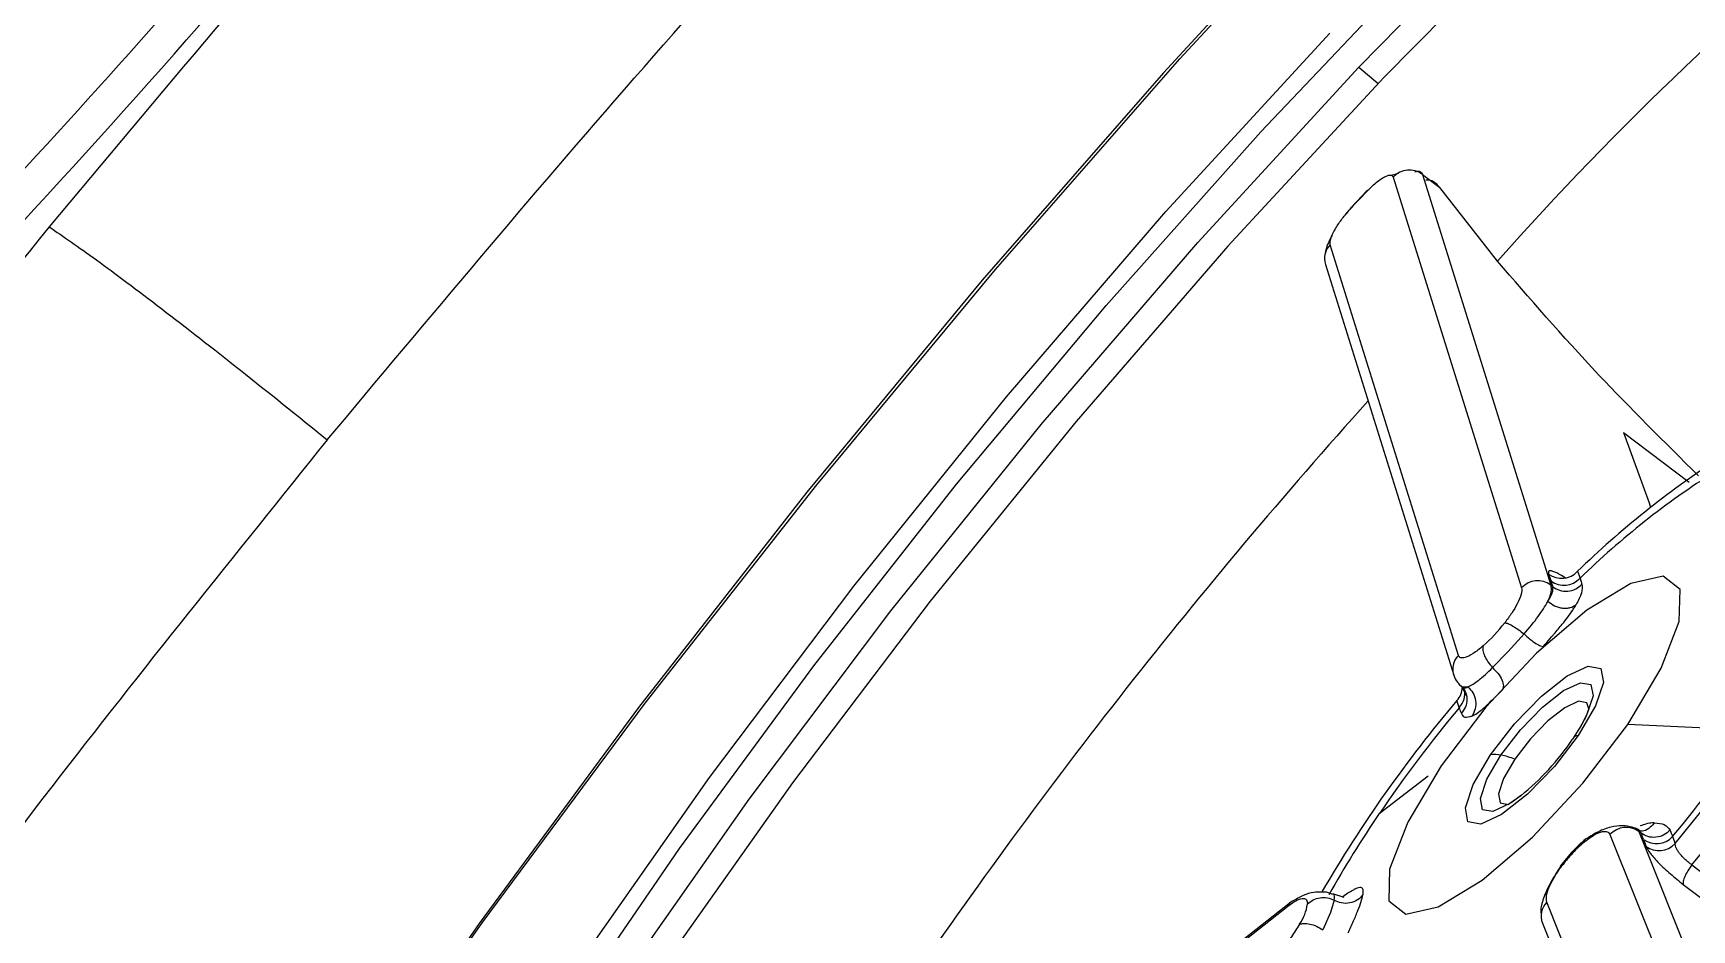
# Model space of a CAD drawing. Extents: x 400 to 501, y 484 to 634.
# Drawn here: x 487.318 to 488.239, y 522.253 to 522.75 of the extents above; entities that cross this region are included whole.
import ezdxf

# ---------------------------------------------------------------- set-up
doc = ezdxf.new("R2010")
doc.units = 0
doc.header["$MEASUREMENT"] = 0
doc.layers.add('DIM', color=3, linetype='Continuous')
doc.layers.add('GEOMETRY', color=3, linetype='Continuous', lineweight=25)

# ---------------------------------------------------------------- blocks, each defined once
blk = doc.blocks.new('2026 GRANDEE')
at = {"layer": 'GEOMETRY', "ltscale": 16}
for p, q in [((37.62985, -74.10894), (37.64048, -74.11799)), ((37.65161, -74.16802), (37.64787, -74.16916)), ((37.64892, -74.16995), (37.72016, -74.39792)), ((37.66508, -74.16848), (37.73632, -74.39645)), ((37.66508, -74.16848), (37.67466, -74.17579)), ((37.63402, -74.17785), (37.62603, -74.1864)), ((37.63524, -74.17698), (37.6338, -74.17808)), ((37.70681, -74.21666), (37.67466, -74.17579)), ((37.68505, -74.43547), (37.61381, -74.2075)), ((37.61119, -74.21845), (37.68243, -74.44642)), ((37.77675, -74.31175), (37.81315, -74.33925)), ((37.77675, -74.31175), (37.79094, -74.35087)), ((37.79094, -74.35087), (37.79169, -74.35342)), ((37.7351, -74.39035), (37.7365, -74.3942)), ((37.75123, -74.38879), (37.75262, -74.39264)), ((37.73755, -74.39739), (37.73632, -74.39645)), ((37.72152, -74.42355), (37.71273, -74.43331)), ((37.71273, -74.43331), (37.70404, -74.44225)), ((37.6874, -74.45348), (37.68961, -74.45805)), ((37.68557, -74.46434), (37.6842, -74.46047)), ((37.75319, -74.47441), (37.74844, -74.48196)), ((37.84845, -74.47714), (37.77907, -74.47377)), ((37.64114, -74.52325), (37.6683, -74.50234)), ((37.76924, -74.53488), (37.8706, -74.78848)), ((37.78636, -74.53297), (37.78465, -74.53201)), ((37.78534, -74.53323), (37.88669, -74.78683)), ((37.78657, -74.53417), (37.78534, -74.53323)), ((37.78789, -74.5376), (37.78926, -74.54147)), ((37.80402, -74.53605), (37.80539, -74.53992)), ((37.8147, -74.55169), (37.83591, -74.56788)), ((37.6217, -74.56976), (37.61531, -74.56787)), ((37.80993, -74.56256), (37.83073, -74.57839)), ((37.10183, -74.95945), (37.59026, -74.57469)), ((37.59177, -74.5726), (37.10334, -74.95736)), ((37.61609, -74.57137), (37.61406, -74.57823)), ((37.83549, -74.82603), (37.73414, -74.57243)), ((37.61406, -74.57823), (37.60973, -74.58776)), ((37.73175, -74.58405), (37.83311, -74.83765))]:
    blk.add_line(p, q, dxfattribs=at)
at = {"layer": 'GEOMETRY', "ltscale": 16, "flags": 128}
for points in [[(36.91885, -75.33869), (36.91176, -75.29174), (36.91425, -75.23534), (36.92628, -75.17016), (36.94772, -75.09697), (36.97831, -75.01661), (37.01769, -74.93004), (37.06541, -74.83826), (37.1209, -74.74235), (37.18351, -74.64345), (37.25251, -74.5427), (37.3271, -74.44129), (37.40638, -74.3404), (37.48944, -74.24123), (37.57531, -74.14493), (37.66297, -74.05263), (37.75139, -73.96541), (37.83955, -73.8843)], [(37.62985, -74.10894), (37.72072, -74.0164), (37.81182, -73.92988), (37.90201, -73.85048), (37.99013, -73.77917), (38.0751, -73.71687), (38.15584, -73.66436), (38.23133, -73.62229), (38.30063, -73.59119), (38.36286, -73.57147), (38.41724, -73.56336), (38.46309, -73.56696), (38.49984, -73.58224), (38.50945, -73.58944)], [(38.24735, -73.63848), (38.22298, -73.65005), (38.15059, -73.68968), (38.07305, -73.73946), (37.99133, -73.79876), (37.90645, -73.86683), (37.81948, -73.94283), (37.73152, -74.02578), (37.64367, -74.11465), (37.55703, -74.20833), (37.4727, -74.30562), (37.39174, -74.40532), (37.31517, -74.50617), (37.24394, -74.60689)], [(36.64277, -75.58925), (36.65014, -75.54317), (36.67011, -75.46006), (36.69963, -75.36908), (36.73844, -75.27101), (36.78622, -75.16668), (36.84255, -75.05699), (36.90696, -74.94287), (36.9789, -74.82529), (37.05774, -74.70527), (37.14283, -74.58381), (37.23343, -74.46197), (37.32878, -74.34077), (37.42804, -74.22125), (37.5304, -74.10444), (37.63495, -73.99132)], [(37.62409, -74.00064), (37.52121, -74.11204), (37.42059, -74.22715), (37.32315, -74.34495), (37.22977, -74.46435), (37.14129, -74.58428), (37.05852, -74.70366), (36.9822, -74.8214), (36.91303, -74.93644), (36.85164, -75.04773), (36.79857, -75.15426), (36.75431, -75.25508), (36.71927, -75.34926), (36.69375, -75.43596), (36.67799, -75.51439), (36.67213, -75.58385), (36.67536, -75.63805)], [(36.89904, -75.25458), (36.901, -75.23646), (36.9145, -75.16736), (36.93819, -75.08965), (36.97176, -75.00432), (37.01479, -74.91242), (37.06675, -74.81512), (37.12698, -74.71365), (37.19472, -74.60927), (37.26913, -74.5033), (37.34925, -74.39707), (37.4341, -74.29192), (37.52259, -74.18918), (37.61363, -74.09012)], [(36.93323, -75.3432), (36.9261, -75.29464), (36.92919, -75.23602), (36.94247, -75.16808), (36.96575, -75.09168), (36.99876, -75.00778), (37.04107, -74.91743), (37.09216, -74.82176), (37.15138, -74.72199), (37.21798, -74.61937), (37.29113, -74.51518), (37.36991, -74.41073), (37.45334, -74.30735), (37.54034, -74.20633), (37.62985, -74.10894)], [(37.77907, -74.47377), (37.79765, -74.44259), (37.80774, -74.41656), (37.80813, -74.39882), (37.79876, -74.39151), (37.78077, -74.39551), (37.75633, -74.41034), (37.72839, -74.43421), (37.70031, -74.46424), (37.67549, -74.49681)], [(37.70292, -74.49071), (37.71619, -74.47352), (37.73116, -74.45812), (37.74553, -74.44686), (37.75713, -74.44145), (37.76418, -74.44271), (37.76562, -74.45046), (37.76121, -74.4635), (37.75164, -74.47987)], [(37.70869, -74.4908), (37.71952, -74.47678), (37.73173, -74.46422), (37.74346, -74.45503), (37.75292, -74.45062), (37.75867, -74.45165), (37.75984, -74.45797), (37.75625, -74.46861), (37.75319, -74.47441)], [(37.75741, -74.46509), (37.75634, -74.46177), (37.75175, -74.46095), (37.74418, -74.46448), (37.73481, -74.47182), (37.72505, -74.48186), (37.71639, -74.49308)], [(37.67549, -74.49681), (37.65691, -74.52799), (37.64682, -74.55402), (37.64643, -74.57176), (37.6558, -74.57907), (37.67379, -74.57507), (37.69822, -74.56024), (37.72617, -74.53637), (37.75425, -74.50634), (37.77907, -74.47377)], [(37.75164, -74.47987), (37.73837, -74.49706), (37.7234, -74.51246), (37.70903, -74.52372), (37.69743, -74.52913), (37.69038, -74.52787), (37.68894, -74.52012), (37.69335, -74.50707), (37.70292, -74.49071)], [(37.71976, -74.51335), (37.71367, -74.51773), (37.70421, -74.52215), (37.69846, -74.52112), (37.69729, -74.5148), (37.70088, -74.50415), (37.70869, -74.4908)], [(37.71639, -74.49308), (37.71015, -74.50375), (37.70728, -74.51226), (37.70821, -74.51731), (37.71281, -74.51813), (37.71333, -74.51801)]]:
    blk.add_lwpolyline(points, dxfattribs=at)
at = {"layer": 'GEOMETRY', "ltscale": 16}
for centre, radius, start, end in [((39.03687, -75.39666), 1.77805, 119.05865, 138.42118), ((37.65782, -74.17823), 0.01215, 53.3222, 137.08572), ((37.62186, -74.21522), 0.01115, 136.21364, 196.86251), ((39.99065, -76.41238), 3.168, 138.0403, 145.59524), ((38.11088, -74.7592), 0.51629, 123.10412, 134.15548), ((38.07212, -74.72039), 0.45772, 122.33178, 134.26929), ((35.17086, -72.30535), 3.70539, 309.71239, 325.83814), ((37.74229, -74.38053), 0.01217, 233.81985, 317.25555), ((37.74368, -74.38437), 0.01217, 233.81983, 317.25559), ((37.72906, -74.4062), 0.01215, 53.32201, 137.08569), ((37.63797, -74.36126), 0.09194, 311.42012, 322.38742), ((37.69293, -74.44313), 0.01099, 135.83391, 225.94045), ((37.67596, -74.45265), 0.01137, 316.48437, 357.52815), ((37.67747, -74.4566), 0.01121, 316.27992, 10.75609), ((38.25325, -74.9415), 0.74512, 139.79157, 149.80232), ((38.29211, -74.96806), 0.78842, 140.29061, 145.65464), ((37.62756, -74.4003), 0.14588, 309.19884, 325.95888), ((37.75235, -74.48445), 0.00464, 98.79731, 147.50748), ((37.19749, -74.03233), 0.78842, 320.29061, 325.65464), ((37.16762, -74.007), 0.83112, 320.118, 325.65014), ((37.14718, -73.98975), 0.87256, 319.9079, 325.64469), ((37.70556, -74.50571), 0.01523, 78.12487, 99.97539), ((37.70104, -74.53089), 0.04081, 67.90851, 79.19607), ((38.13682, -74.86239), 0.60059, 145.62026, 150.68495), ((37.77822, -74.54314), 0.0122, 54.33673, 137.37561), ((37.79508, -74.52777), 0.01218, 233.8118, 317.19145), ((37.79646, -74.53164), 0.01218, 233.81191, 317.19143), ((37.59465, -74.57627), 0.00466, 111.80584, 160.15741), ((37.57404, -74.56935), 0.02751, 326.07326, 351.45405), ((37.74206, -74.58011), 0.01103, 135.88694, 200.93659)]:
    blk.add_arc(centre, radius, start, end, dxfattribs=at)
for points, knots in [([(35.09388, -72.45959), (35.02521, -72.5491), (34.88746, -72.72864), (34.70464, -73.0093), (34.54233, -73.29432), (34.40494, -73.5808), (34.295, -73.864), (34.22231, -74.11569), (34.1803, -74.33446), (34.16207, -74.52153), (34.16423, -74.69585), (34.18719, -74.85494), (34.23097, -74.99647), (34.29509, -75.11842), (34.37864, -75.21919), (34.48032, -75.29768), (34.59852, -75.35324), (34.73146, -75.38574), (34.87725, -75.39541), (35.05109, -75.38143), (35.25542, -75.33551), (35.49081, -75.24932), (35.73453, -75.12961), (35.98291, -74.97906), (36.23237, -74.8005), (36.47954, -74.597), (36.72059, -74.3715), (36.95356, -74.1284), (37.09758, -73.95461), (37.16957, -73.86773)], [0, 0, 0, 0, 0.039976, 0.080194, 0.120778, 0.161837, 0.203459, 0.245687, 0.277764, 0.310154, 0.342809, 0.375668, 0.408648, 0.441649, 0.474575, 0.507349, 0.539902, 0.572177, 0.604146, 0.635798, 0.677505, 0.718718, 0.759522, 0.799996, 0.84022, 0.880272, 0.920221, 0.960117, 1, 1, 1, 1]), ([(38.25547, -75.02437), (38.31495, -74.95136), (38.43302, -74.80646), (38.59742, -74.5881), (38.74873, -74.37497), (38.89971, -74.14751), (39.04461, -73.91044), (39.17652, -73.67002), (39.28224, -73.45001), (39.36235, -73.25099), (39.41715, -73.0733), (39.44654, -72.91734), (39.44993, -72.7838), (39.42626, -72.67397), (39.37418, -72.58982), (39.29226, -72.53402), (39.17941, -72.50976), (39.04773, -72.51946), (38.90615, -72.55551), (38.7623, -72.61003), (38.60396, -72.68682), (38.43305, -72.78562), (38.25184, -72.90561), (38.06279, -73.04553), (37.86842, -73.20372), (37.67125, -73.37827), (37.47364, -73.56705), (37.2781, -73.76799), (37.08607, -73.97836), (36.96362, -74.1245), (36.9024, -74.19756)], [0, 0, 0, 0, 0.033337, 0.066162, 0.098289, 0.129643, 0.170262, 0.209688, 0.24818, 0.286014, 0.323473, 0.360856, 0.398479, 0.436623, 0.475538, 0.515442, 0.556459, 0.598598, 0.630887, 0.663669, 0.696849, 0.730315, 0.763964, 0.797711, 0.831492, 0.86526, 0.898993, 0.932687, 0.96635, 1, 1, 1, 1]), ([(37.0569, -74.31581), (37.1133, -74.24845), (37.22622, -74.11358), (37.3838, -73.941), (37.52383, -73.79553), (37.64516, -73.67544), (37.75585, -73.57113), (37.85594, -73.48093), (37.94585, -73.40303), (38.03704, -73.3273), (38.11949, -73.26188), (38.1937, -73.20544), (38.26027, -73.15668), (38.32897, -73.10843), (38.39951, -73.06116), (38.47176, -73.01527), (38.54874, -72.9693), (38.62646, -72.92632), (38.70331, -72.88754), (38.77753, -72.85379), (38.84898, -72.82531), (38.91562, -72.80285), (38.97397, -72.78687), (39.04796, -72.77133), (39.13097, -72.76352), (39.21719, -72.77232), (39.28643, -72.79779), (39.33168, -72.83214), (39.35937, -72.86721), (39.3718, -72.88594), (39.37644, -72.89711), (39.37652, -72.89729)], [0, 0, 0, 0, 0.0606152, 0.1213556, 0.161925, 0.2025431, 0.2432072, 0.2727221, 0.3028876, 0.3337022, 0.3651642, 0.3873423, 0.4106045, 0.4349495, 0.4603758, 0.4868818, 0.5146445, 0.5473364, 0.5773206, 0.6072906, 0.6402553, 0.6708473, 0.6990705, 0.724928, 0.7840999, 0.8385274, 0.8938071, 0.9476217, 0.9734349, 0.9995594, 1, 1, 1, 1]), ([(39.33438, -73.67544), (39.09434, -73.98897), (38.61399, -74.61638), (37.8515, -75.526), (37.05848, -76.41081), (36.23285, -77.26654), (35.37707, -78.09213), (34.49221, -78.88512), (33.58253, -79.64758), (32.95509, -80.12791), (32.64153, -80.36794)], [0, 0, 0, 0, 0.124824, 0.249783, 0.374855, 0.499996, 0.625137, 0.750211, 0.875173, 1, 1, 1, 1]), ([(40.14972, -73.70901), (40.01275, -73.84193), (39.73443, -74.11201), (39.32574, -74.50955), (38.93363, -74.89114), (38.57287, -75.24237), (38.24336, -75.56322), (37.96324, -75.83588), (37.72849, -76.06427), (37.53515, -76.25228), (37.36101, -76.42151), (37.20524, -76.57283), (37.05758, -76.7162), (36.88867, -76.88014), (36.68246, -77.0802), (36.43229, -77.32275), (36.15065, -77.59564), (35.83749, -77.89882), (35.49276, -78.23226), (35.12444, -78.58816), (34.73372, -78.96549), (34.32187, -79.36323), (33.88208, -79.78813), (33.42907, -80.22587), (33.12305, -80.52238), (32.97275, -80.66801)], [0, 0, 0, 0, 0.057285, 0.116397, 0.171134, 0.221513, 0.267531, 0.309184, 0.338855, 0.365836, 0.39013, 0.411737, 0.431012, 0.451894, 0.482374, 0.517226, 0.556449, 0.600044, 0.64801, 0.700352, 0.753718, 0.810985, 0.872139, 0.937203, 1, 1, 1, 1]), ([(36.62326, -77.25879), (37.05222, -76.8403), (37.7117, -76.19693), (38.88801, -75.02476), (39.63765, -74.27338), (40.1598, -73.75003)], [0, 0, 0, 0, 0.360925, 0.55487, 1, 1, 1, 1]), ([(37.15207, -73.85898), (37.08992, -73.93428), (36.96996, -74.07962), (36.78482, -74.2773), (36.60854, -74.44998), (36.44284, -74.59813), (36.28982, -74.72359), (36.13172, -74.8426), (35.97539, -74.94875), (35.82833, -75.03721), (35.71519, -75.09802), (35.63509, -75.13706), (35.57822, -75.1628), (35.53054, -75.18316), (35.47669, -75.20465), (35.41258, -75.22791), (35.33577, -75.25234), (35.24454, -75.27607), (35.13805, -75.29486), (35.0196, -75.30353), (34.94586, -75.29328), (34.90614, -75.28776)], [0, 0, 0, 0, 0.083009, 0.160223, 0.231711, 0.297524, 0.357699, 0.412262, 0.483583, 0.542262, 0.588212, 0.621337, 0.641665, 0.660156, 0.684064, 0.714381, 0.749323, 0.79525, 0.852245, 0.920436, 1, 1, 1, 1]), ([(37.63346, -74.17866), (37.63549, -74.17665), (37.63955, -74.17262), (37.64452, -74.16937), (37.64778, -74.16847), (37.64854, -74.16946), (37.64892, -74.16995)], [0, 0, 0, 0, 0.278691, 0.558021, 0.778955, 1, 1, 1, 1]), ([(37.66089, -74.16714), (37.66137, -74.16696), (37.66381, -74.16602), (37.66451, -74.16738), (37.66508, -74.16848)], [0, 0, 0, 0, 0.193122, 1, 1, 1, 1]), ([(37.66698, -74.17152), (37.66751, -74.17149), (37.67091, -74.17131), (37.67294, -74.17374), (37.67466, -74.17579)], [0, 0, 0, 0, 0.155372, 1, 1, 1, 1]), ([(37.62561, -74.18706), (37.62707, -74.18549), (37.62969, -74.18269), (37.63231, -74.17989), (37.63346, -74.17866)], [0, 0, 0, 0, 0.560002, 1, 1, 1, 1]), ([(37.61381, -74.2075), (37.61381, -74.20637), (37.6138, -74.2041), (37.61681, -74.19831), (37.62095, -74.19234), (37.62405, -74.18882), (37.62561, -74.18706)], [0, 0, 0, 0, 0.278443, 0.557745, 0.778799, 1, 1, 1, 1]), ([(37.62625, -74.18616), (37.62511, -74.18746), (37.6238, -74.18894), (37.62261, -74.19056), (37.62246, -74.19076)], [0, 0, 0, 0, 0.87722, 1, 1, 1, 1]), ([(36.9024, -74.19755), (36.84283, -74.27149), (36.72367, -74.41939), (36.55715, -74.6452), (36.40191, -74.87074), (36.26044, -75.09383), (36.13417, -75.31163), (36.02461, -75.52139), (35.93296, -75.72036), (35.86008, -75.90595), (35.80641, -76.07587), (35.77196, -76.22819), (35.7563, -76.36151), (35.75883, -76.48713), (35.78545, -76.59678), (35.8417, -76.68127), (35.92223, -76.73157), (36.0247, -76.74938), (36.14734, -76.73631), (36.28903, -76.69366), (36.44911, -76.62218), (36.62717, -76.52213), (36.82283, -76.39327), (37.03548, -76.23505), (37.26391, -76.04691), (37.48479, -75.84772), (37.69239, -75.64608), (37.88242, -75.44943), (38.07211, -75.24156), (38.19426, -75.09687), (38.25547, -75.02437)], [0, 0, 0, 0, 0.033614, 0.067247, 0.100909, 0.134592, 0.168275, 0.201911, 0.235432, 0.268754, 0.301786, 0.334429, 0.366583, 0.39818, 0.439365, 0.479481, 0.51862, 0.556963, 0.594762, 0.632292, 0.669842, 0.707709, 0.746186, 0.785545, 0.826049, 0.867901, 0.900188, 0.933126, 0.966494, 1, 1, 1, 1]), ([(36.9024, -74.19756), (36.91044, -74.20306), (36.92653, -74.21407), (36.96382, -74.2421), (37.00774, -74.27623), (37.04052, -74.30262), (37.0569, -74.31581)], [0, 0, 0, 0, 0.249999, 0.5, 0.750001, 1, 1, 1, 1]), ([(37.61509, -74.20215), (37.61489, -74.20248), (37.61282, -74.20585), (37.61142, -74.21022), (37.61054, -74.21433), (37.61074, -74.21563), (37.61081, -74.21609)], [0, 0, 0, 0, 0.05791, 0.579637, 0.851657, 1, 1, 1, 1]), ([(37.81845, -74.33583), (37.79929, -74.31681), (37.7565, -74.27433), (37.72449, -74.23718), (37.70681, -74.21666)], [0, 0, 0, 0, 0.447618, 1, 1, 1, 1]), ([(37.0569, -74.31581), (37.00534, -74.37983), (36.89986, -74.51076), (36.74876, -74.71504), (36.6018, -74.92796), (36.49154, -75.102), (36.41188, -75.23648), (36.35728, -75.33289), (36.30256, -75.43464), (36.25716, -75.52436), (36.21805, -75.6061), (36.18301, -75.68319), (36.14879, -75.76397), (36.12086, -75.83543), (36.09825, -75.89764), (36.07917, -75.95422), (36.06184, -76.01067), (36.04755, -76.06229), (36.03597, -76.10932), (36.02676, -76.15198), (36.01748, -76.20192), (36.00956, -76.25782), (36.00483, -76.31785), (36.00431, -76.3715), (36.0087, -76.43694), (36.02356, -76.50772), (36.05564, -76.57516), (36.10149, -76.62408), (36.1422, -76.64942), (36.16933, -76.65642), (36.1733, -76.65745)], [0, 0, 0, 0, 0.06008, 0.122889, 0.188416, 0.256647, 0.285309, 0.316274, 0.349539, 0.385099, 0.406259, 0.433329, 0.465742, 0.493156, 0.51269, 0.536745, 0.559538, 0.581071, 0.601345, 0.620361, 0.63812, 0.670389, 0.701449, 0.7313, 0.759945, 0.819485, 0.877284, 0.933251, 0.990221, 1, 1, 1, 1]), ([(37.74486, -74.39286), (37.74451, -74.39261), (37.74189, -74.39075), (37.73824, -74.38895), (37.73486, -74.38807), (37.73502, -74.38959), (37.7351, -74.39035)], [0, 0, 0, 0, 0.048498, 0.362139, 0.67834, 1, 1, 1, 1]), ([(37.75262, -74.39264), (37.75284, -74.39328), (37.75322, -74.39443), (37.75352, -74.39553), (37.75365, -74.39601)], [0, 0, 0, 0, 0.56002, 1, 1, 1, 1]), ([(37.72016, -74.39792), (37.72022, -74.399), (37.72034, -74.40116), (37.71812, -74.40634), (37.71486, -74.41189), (37.71217, -74.41551), (37.71082, -74.41733)], [0, 0, 0, 0, 0.279495, 0.559752, 0.779301, 1, 1, 1, 1]), ([(37.73632, -74.39645), (37.73648, -74.39757), (37.7368, -74.3998), (37.73547, -74.40356), (37.7348, -74.40544)], [0, 0, 0, 0, 0.499837, 1, 1, 1, 1]), ([(37.7348, -74.40544), (37.73578, -74.40379), (37.73771, -74.40051), (37.7376, -74.39843), (37.73755, -74.39739)], [0, 0, 0, 0, 0.502456, 1, 1, 1, 1]), ([(37.73755, -74.39739), (37.73737, -74.39681), (37.73706, -74.39577), (37.73667, -74.39468), (37.7365, -74.3942)], [0, 0, 0, 0, 0.559996, 1, 1, 1, 1]), ([(37.73755, -74.39739), (37.73875, -74.39813), (37.74123, -74.39965), (37.74582, -74.40003), (37.75031, -74.39887), (37.75257, -74.39694), (37.75365, -74.39601)], [0, 0, 0, 0, 0.240868, 0.5, 0.759132, 1, 1, 1, 1]), ([(37.75365, -74.39601), (37.75376, -74.39748), (37.75398, -74.40042), (37.75162, -74.40501), (37.75044, -74.4073)], [0, 0, 0, 0, 0.500266, 1, 1, 1, 1]), ([(37.72151, -74.42355), (37.72433, -74.42025), (37.72994, -74.41366), (37.73317, -74.40819), (37.73477, -74.40547)], [0, 0, 0, 0, 0.502635, 1, 1, 1, 1]), ([(37.73209, -74.43045), (37.73277, -74.4297), (37.73467, -74.4276), (37.7367, -74.42531), (37.73962, -74.42194), (37.7437, -74.41709), (37.74749, -74.41204), (37.74958, -74.40876), (37.75018, -74.40775), (37.75037, -74.40742), (37.75044, -74.4073)], [0, 0, 0, 0, 0.0868743, 0.2454144, 0.2715165, 0.4933363, 0.8464113, 0.9487222, 0.9807914, 1, 1, 1, 1]), ([(37.7348, -74.40544), (37.73597, -74.40633), (37.73777, -74.40771), (37.74063, -74.40877), (37.74291, -74.40925), (37.74514, -74.40931), (37.74786, -74.40891), (37.74942, -74.40793), (37.75044, -74.4073)], [0, 0, 0, 0, 0.239694, 0.368513, 0.5, 0.631487, 0.760306, 1, 1, 1, 1]), ([(37.72151, -74.42356), (37.72261, -74.42453), (37.72488, -74.42656), (37.7282, -74.42897), (37.73087, -74.43047), (37.7317, -74.43045), (37.73209, -74.43045)], [0, 0, 0, 0, 0.240564, 0.500068, 0.759534, 1, 1, 1, 1]), ([(37.69879, -74.4302), (37.69686, -74.43176), (37.69302, -74.43488), (37.68884, -74.43684), (37.68609, -74.43708), (37.6854, -74.43601), (37.68505, -74.43547)], [0, 0, 0, 0, 0.2793355, 0.557392, 0.7768931, 1, 1, 1, 1]), ([(37.69879, -74.4302), (37.69869, -74.43099), (37.69848, -74.43258), (37.6995, -74.43577), (37.70135, -74.43917), (37.70314, -74.44122), (37.70404, -74.44225)], [0, 0, 0, 0, 0.25, 0.5, 0.75, 1, 1, 1, 1]), ([(37.69041, -74.45291), (37.69225, -74.45195), (37.69596, -74.45001), (37.70134, -74.44484), (37.70404, -74.44224)], [0, 0, 0, 0, 0.497946, 1, 1, 1, 1]), ([(37.70404, -74.44225), (37.70507, -74.44328), (37.70722, -74.44544), (37.70937, -74.44909), (37.71031, -74.45244), (37.70977, -74.4539), (37.7095, -74.45461)], [0, 0, 0, 0, 0.240495, 0.499939, 0.759416, 1, 1, 1, 1]), ([(37.69038, -74.45295), (37.68915, -74.4531), (37.68668, -74.4534), (37.68575, -74.45182), (37.68529, -74.45102)], [0, 0, 0, 0, 0.500163, 1, 1, 1, 1]), ([(37.68641, -74.45208), (37.6873, -74.45315), (37.68915, -74.45535), (37.69004, -74.45969), (37.68933, -74.4641), (37.68757, -74.46646), (37.68672, -74.4676)], [0, 0, 0, 0, 0.2408679, 0.5, 0.7591321, 1, 1, 1, 1]), ([(37.68641, -74.45208), (37.68678, -74.45278), (37.68752, -74.45419), (37.68942, -74.45337), (37.69038, -74.45295)], [0, 0, 0, 0, 0.497544, 1, 1, 1, 1]), ([(37.69038, -74.45295), (37.69136, -74.45399), (37.69339, -74.45615), (37.69483, -74.46057), (37.69475, -74.46517), (37.6934, -74.4677), (37.69275, -74.46892)], [0, 0, 0, 0, 0.239433, 0.498119, 0.757851, 1, 1, 1, 1]), ([(37.69252, -74.46925), (37.69275, -74.46914), (37.69479, -74.46819), (37.69973, -74.4645), (37.70615, -74.458), (37.7095, -74.45461)], [0, 0, 0, 0, 0.0574324, 0.5071644, 1, 1, 1, 1]), ([(37.68672, -74.4676), (37.68653, -74.46701), (37.68617, -74.46595), (37.68576, -74.46484), (37.68557, -74.46434)], [0, 0, 0, 0, 0.559971, 1, 1, 1, 1]), ([(37.75744, -74.46543), (37.75745, -74.46538), (37.75749, -74.46518), (37.75681, -74.4673), (37.75542, -74.4705), (37.75362, -74.47352), (37.75297, -74.47461)], [0, 0, 0, 0, 0.125272, 0.42274, 0.793331, 1, 1, 1, 1]), ([(37.69252, -74.46925), (37.69115, -74.46968), (37.68841, -74.47055), (37.68728, -74.46858), (37.68672, -74.4676)], [0, 0, 0, 0, 0.499734, 1, 1, 1, 1]), ([(37.69275, -74.46892), (37.69271, -74.46898), (37.69263, -74.46909), (37.69255, -74.4692), (37.69252, -74.46925)], [0, 0, 0, 0, 0.561783, 1, 1, 1, 1]), ([(37.72007, -74.51298), (37.71873, -74.51405), (37.7157, -74.5165), (37.71277, -74.5181), (37.71253, -74.51821), (37.71243, -74.51825)], [0, 0, 0, 0, 0.320982, 0.731995, 1, 1, 1, 1]), ([(37.7817, -74.53083), (37.77993, -74.53043), (37.7764, -74.52963), (37.76977, -74.53058), (37.76283, -74.53298), (37.75845, -74.53581), (37.7563, -74.53719)], [0, 0, 0, 0, 0.257262, 0.512112, 0.760743, 1, 1, 1, 1]), ([(37.77976, -74.53088), (37.78107, -74.5308), (37.78369, -74.53063), (37.78479, -74.53236), (37.78534, -74.53323)], [0, 0, 0, 0, 0.500163, 1, 1, 1, 1]), ([(37.79384, -74.52839), (37.79347, -74.5284), (37.79123, -74.52844), (37.78834, -74.52934), (37.78594, -74.53009)], [0, 0, 0, 0, 0.1661992, 1, 1, 1, 1]), ([(37.79362, -74.52873), (37.79274, -74.52972), (37.79093, -74.53179), (37.78823, -74.53314), (37.78674, -74.533), (37.78657, -74.53298)], [0, 0, 0, 0, 0.4536225, 0.940184, 1, 1, 1, 1]), ([(37.79384, -74.52839), (37.7938, -74.52845), (37.79373, -74.52857), (37.79365, -74.52868), (37.79362, -74.52873)], [0, 0, 0, 0, 0.558215, 1, 1, 1, 1]), ([(37.79384, -74.52839), (37.79589, -74.52854), (37.8, -74.52884), (37.80173, -74.53131), (37.80259, -74.53255)], [0, 0, 0, 0, 0.499734, 1, 1, 1, 1]), ([(37.75568, -74.53745), (37.7533, -74.53957), (37.74831, -74.54401), (37.74388, -74.5496), (37.74157, -74.55251)], [0, 0, 0, 0, 0.477081, 1, 1, 1, 1]), ([(37.75457, -74.53936), (37.75221, -74.5415), (37.74797, -74.54531), (37.7442, -74.55011), (37.74254, -74.55223)], [0, 0, 0, 0, 0.5593445, 1, 1, 1, 1]), ([(37.75457, -74.53936), (37.75655, -74.53784), (37.76052, -74.53479), (37.76498, -74.53302), (37.76796, -74.53307), (37.76882, -74.53428), (37.76924, -74.53488)], [0, 0, 0, 0, 0.279969, 0.561465, 0.781437, 1, 1, 1, 1]), ([(37.75793, -74.53695), (37.75774, -74.53692), (37.7567, -74.53671), (37.75536, -74.53742), (37.75483, -74.53871), (37.75457, -74.53936)], [0, 0, 0, 0, 0.0979693, 0.5489847, 1, 1, 1, 1]), ([(37.78657, -74.53417), (37.78605, -74.53311), (37.7855, -74.53197), (37.78395, -74.53169), (37.78386, -74.53168)], [0, 0, 0, 0, 0.941097, 1, 1, 1, 1]), ([(37.80259, -74.53255), (37.80151, -74.53349), (37.79925, -74.53543), (37.79478, -74.53664), (37.79022, -74.53634), (37.78776, -74.53488), (37.78657, -74.53417)], [0, 0, 0, 0, 0.2408679, 0.5, 0.7591321, 1, 1, 1, 1]), ([(37.78789, -74.5376), (37.78766, -74.53698), (37.78726, -74.53586), (37.78678, -74.53469), (37.78657, -74.53417)], [0, 0, 0, 0, 0.559996, 1, 1, 1, 1]), ([(37.80259, -74.53255), (37.80288, -74.53322), (37.80339, -74.53441), (37.80383, -74.53555), (37.80402, -74.53605)], [0, 0, 0, 0, 0.5599709, 1, 1, 1, 1]), ([(37.8147, -74.55169), (37.81411, -74.55128), (37.81294, -74.55045), (37.81123, -74.54898), (37.80962, -74.54741), (37.80818, -74.54578), (37.80697, -74.54416), (37.80568, -74.54202), (37.80551, -74.54077), (37.80539, -74.53992)], [0, 0, 0, 0, 0.115656, 0.23293, 0.352443, 0.474766, 0.600412, 0.729821, 1, 1, 1, 1]), ([(37.78926, -74.54147), (37.78988, -74.54265), (37.7911, -74.54499), (37.79614, -74.5506), (37.80272, -74.55684), (37.80752, -74.56065), (37.80993, -74.56256)], [0, 0, 0, 0, 0.254058, 0.503802, 0.751539, 1, 1, 1, 1]), ([(37.74174, -74.55268), (37.73989, -74.55547), (37.73616, -74.56111), (37.73246, -74.56943), (37.73054, -74.57598), (37.73092, -74.57869), (37.73106, -74.57963)], [0, 0, 0, 0, 0.275293, 0.555863, 0.844648, 1, 1, 1, 1]), ([(37.73414, -74.57243), (37.73396, -74.57126), (37.73362, -74.56891), (37.73555, -74.5635), (37.73859, -74.55779), (37.74122, -74.55409), (37.74254, -74.55223)], [0, 0, 0, 0, 0.279487, 0.558972, 0.778217, 1, 1, 1, 1]), ([(37.8147, -74.55169), (37.81392, -74.5528), (37.81237, -74.55501), (37.81077, -74.55817), (37.80977, -74.56092), (37.80988, -74.56202), (37.80993, -74.56256)], [0, 0, 0, 0, 0.249188, 0.5, 0.750812, 1, 1, 1, 1]), ([(37.60822, -74.56688), (37.60711, -74.56688), (37.6042, -74.56686), (37.59882, -74.5685), (37.59486, -74.57081), (37.59291, -74.57194)], [0, 0, 0, 0, 0.2393339, 0.6269693, 1, 1, 1, 1]), ([(37.61515, -74.56813), (37.6137, -74.5675), (37.61168, -74.56662), (37.60898, -74.56683), (37.60822, -74.56688)], [0, 0, 0, 0, 0.717121, 1, 1, 1, 1]), ([(37.62068, -74.56946), (37.62089, -74.5693), (37.62358, -74.56728), (37.62535, -74.56635), (37.62699, -74.5655)], [0, 0, 0, 0, 0.078035, 1, 1, 1, 1]), ([(37.62699, -74.5655), (37.62695, -74.56556), (37.62687, -74.56568), (37.6268, -74.56579), (37.62677, -74.56584)], [0, 0, 0, 0, 0.558215, 1, 1, 1, 1]), ([(37.63202, -74.56835), (37.63208, -74.568), (37.63224, -74.567), (37.63224, -74.56614), (37.63207, -74.56512), (37.63142, -74.56413), (37.62971, -74.56427), (37.6279, -74.56504), (37.62728, -74.56535), (37.62707, -74.56546), (37.62699, -74.5655)], [0, 0, 0, 0, 0.088151, 0.245551, 0.275567, 0.493536, 0.84661, 0.948841, 0.980855, 1, 1, 1, 1]), ([(37.59026, -74.57469), (37.59202, -74.57344), (37.59552, -74.57094), (37.59899, -74.57005), (37.60099, -74.57086), (37.60116, -74.57257), (37.60125, -74.57343)], [0, 0, 0, 0, 0.2794835, 0.5589424, 0.778157, 1, 1, 1, 1]), ([(37.61608, -74.57139), (37.61634, -74.56969), (37.61662, -74.56795), (37.61537, -74.56804), (37.61533, -74.56804)], [0, 0, 0, 0, 0.97118, 1, 1, 1, 1]), ([(37.63202, -74.56835), (37.6311, -74.56938), (37.6292, -74.57152), (37.62488, -74.57314), (37.62018, -74.57323), (37.61742, -74.57198), (37.61609, -74.57137)], [0, 0, 0, 0, 0.240554, 0.500027, 0.759485, 1, 1, 1, 1]), ([(37.6238, -74.58954), (37.62487, -74.58726), (37.62698, -74.58272), (37.62939, -74.57687), (37.6312, -74.57185), (37.63175, -74.56952), (37.63202, -74.56835)], [0, 0, 0, 0, 0.2504403, 0.4997205, 0.7491353, 1, 1, 1, 1]), ([(37.59687, -74.58471), (37.59542, -74.587), (37.59252, -74.5916), (37.58566, -74.60008), (37.58067, -74.60453), (37.57765, -74.60723)], [0, 0, 0, 0, 0.280872, 0.563481, 1, 1, 1, 1]), ([(37.59687, -74.58471), (37.59764, -74.58447), (37.59919, -74.58399), (37.60254, -74.58443), (37.60622, -74.58566), (37.60856, -74.58706), (37.60973, -74.58776)], [0, 0, 0, 0, 0.25, 0.5, 0.75, 1, 1, 1, 1])]:
    blk.add_open_spline(points, degree=3, knots=knots, dxfattribs=at)
for points in [[(37.71084, -74.41732), (37.71137, -74.41743), (37.71243, -74.41766), (37.71512, -74.41906), (37.71827, -74.42107), (37.72044, -74.42272), (37.72152, -74.42355)], [(37.60125, -74.57341), (37.60226, -74.57257), (37.60427, -74.5709), (37.60822, -74.56978), (37.61238, -74.56979), (37.61485, -74.57085), (37.61609, -74.57137)]]:
    blk.add_open_spline(points, degree=3, dxfattribs=at)

msp = doc.modelspace()

# ---------------------------------------------------------------- block references
at = {"layer": 'DIM'}
msp.add_blockref('2026 GRANDEE', (450.42478, 596.84033), dxfattribs=at)

doc.saveas('drawing.dxf')
